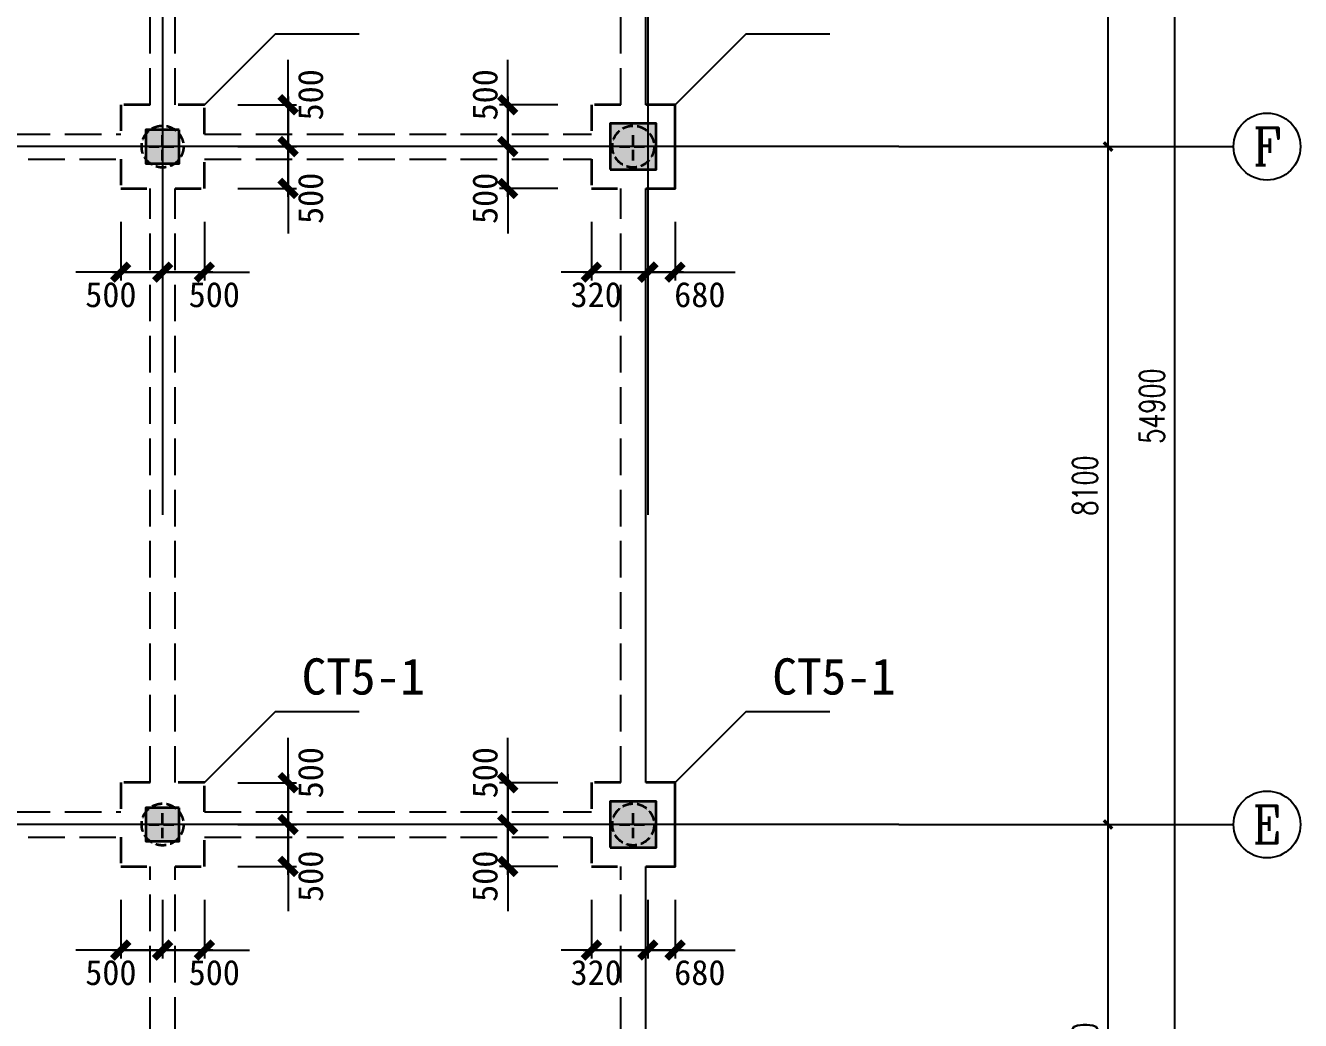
# Model space of a CAD drawing. Header units: millimetres. Extents: x -8252 to 341964, y -299084 to 206355.
# Drawn here: x 211995 to 227233, y 21424 to 33313 of the extents above; entities that cross this region are included whole.
import ezdxf
from ezdxf.enums import TextEntityAlignment as Align

# ---------------------------------------------------------------- set-up
doc = ezdxf.new("R2010")
doc.units = ezdxf.units.MM
doc.header["$LTSCALE"] = 500
doc.header["$PDMODE"] = 2
doc.header["$PDSIZE"] = 200
doc.linetypes.add('DASH', pattern=[0.35, 0.25, -0.1])
doc.linetypes.add('DASHDOT', pattern=[25.4, 12.7, -6.35, 0, -6.35])
for name, color, linetype in [('AXIS', 3, 'Continuous'), ('AXIS_TEXT', 7, 'Continuous'), ('dim____', 70, 'Continuous'), ('DOTE', 20, 'DASHDOT'), ('txt', 7, 'Continuous')]:
    doc.layers.add(name, color=color, linetype=linetype)
for name, color, linetype, lineweight in [('kz', 50, 'Continuous', 25), ('s117', 4, 'Continuous', 25), ('s121', 2, 'Continuous', 35), ('zkz', 200, 'Continuous', 35)]:
    doc.layers.add(name, color=color, linetype=linetype, lineweight=lineweight)
doc.styles.add('_TCH_AXIS', font='COMPLEX', dxfattribs={"bigfont": 'GBCBIG'})
doc.styles.add('_TCH_DIM_T3', font='SIMPLEX', dxfattribs={"width": 0.705882, "bigfont": 'GBCBIG'})
doc.styles.add('COMPLEX', font='COMPLEX')
doc.styles.add('宋体', font='')
doc.styles.get('宋体').set_extended_font_data('宋体')
doc.dimstyles.new('_TCH_ARCH&&100', dxfattribs={"dimtxt": 297.5, "dimasz": 100, "dimexe": 250, "dimexo": 300, "dimgap": 126.25, "dimtad": 1, "dimdec": 0, "dimzin": 0, "dimdsep": 46, "dimtxsty": '_TCH_DIM_T3', "dimblk": 'ARCHTICK', "dimcen": 0.09, "dimclrt": 7, "dimazin": 2, "dimtfac": 1, "dimtdec": 0, "dimtix": 1, "dimtmove": 2, "dimatfit": 3, "dimfxl": 100, "dimtolj": 1, "dimtzin": 0, "dimarcsym": 0})
doc.dimstyles.new('ISO-25', dxfattribs={"dimtxt": 2.5, "dimasz": 2.5, "dimexe": 1.25, "dimexo": 0.625, "dimtad": 1, "dimtxsty": 'Standard', "dimcen": 2.5, "dimadec": 0, "dimazin": 0, "dimtfac": 1, "dimtmove": 0, "dimatfit": 3, "dimfxl": 1, "dimarcsym": 0})

# ---------------------------------------------------------------- blocks, each defined once
blk = doc.blocks.new('_ArchTick')
at = {"color": 0, "linetype": 'ByBlock', "const_width": 0.4}
blk.add_lwpolyline([(-0.5, -0.5), (0.5, 0.5)], dxfattribs=at)
blk = doc.blocks.new('*D56')
at = {"layer": 'Defpoints', "color": 0, "transparency": 16777216}
for p in [(218758, 32366), (217758, 31866), (218758, 31866)]:
    blk.add_point(p, dxfattribs=at)
at = {"layer": 'dim____', "color": 0, "lineweight": -2, "transparency": 16777216}
for p, q in [((217758, 32466), (217758, 31866)), ((218358, 32366), (217658, 32366)), ((218358, 31866), (217658, 31866)), ((217758, 31866), (217758, 30830))]:
    blk.add_line(p, q, dxfattribs=at)
at = {"layer": 'dim____', "color": 0, "lineweight": -2, "transparency": 16777216, "xscale": 200, "yscale": 200, "zscale": 200}
for p, rotation in [((217758, 32366), 90), ((217758, 31866), 270)]:
    blk.add_blockref('_ArchTick', p, dxfattribs=dict(at, rotation=rotation))
at = {"layer": 'dim____', "color": 7, "transparency": 16777216, "insert": (217488, 31248), "char_height": 300, "attachment_point": 5, "rotation": 90, "style": '宋体'}
blk.add_mtext('500', dxfattribs=at)
blk = doc.blocks.new('*D57')
at = {"layer": 'Defpoints', "color": 0, "transparency": 16777216}
for p in [(217758, 31866), (218758, 31866), (218758, 31366)]:
    blk.add_point(p, dxfattribs=at)
at = {"layer": 'dim____', "color": 0, "lineweight": -2, "transparency": 16777216}
for p, q in [((217758, 31866), (217758, 32903)), ((218358, 31866), (217658, 31866)), ((217758, 31266), (217758, 31866)), ((218358, 31366), (217658, 31366))]:
    blk.add_line(p, q, dxfattribs=at)
at = {"layer": 'dim____', "color": 0, "lineweight": -2, "transparency": 16777216, "xscale": 200, "yscale": 200, "zscale": 200}
for p, rotation in [((217758, 31866), 90), ((217758, 31366), 270)]:
    blk.add_blockref('_ArchTick', p, dxfattribs=dict(at, rotation=rotation))
at = {"layer": 'dim____', "color": 7, "transparency": 16777216, "insert": (217488, 32485), "char_height": 300, "attachment_point": 5, "rotation": 90, "style": '宋体'}
blk.add_mtext('500', dxfattribs=at)
blk = doc.blocks.new('*D58')
at = {"layer": 'Defpoints', "color": 0, "transparency": 16777216}
for p in [(218758, 31366), (219433, 31366), (219433, 30366)]:
    blk.add_point(p, dxfattribs=at)
at = {"layer": 'dim____', "color": 0, "lineweight": -2, "transparency": 16777216}
for p, q in [((218758, 30966), (218758, 30266)), ((219433, 30966), (219433, 30266)), ((218658, 30366), (219433, 30366)), ((219433, 30366), (220475, 30366))]:
    blk.add_line(p, q, dxfattribs=at)
at = {"layer": 'dim____', "color": 0, "lineweight": -2, "transparency": 16777216, "xscale": 200, "yscale": 200, "zscale": 200, "rotation": 180}
blk.add_blockref('_ArchTick', (218758, 30366), dxfattribs=at)
at = {"layer": 'dim____', "color": 0, "lineweight": -2, "transparency": 16777216, "xscale": 200, "yscale": 200, "zscale": 200}
blk.add_blockref('_ArchTick', (219433, 30366), dxfattribs=at)
at = {"layer": 'dim____', "color": 7, "transparency": 16777216, "insert": (220054, 30096), "char_height": 300, "attachment_point": 5, "style": '宋体'}
blk.add_mtext('680', dxfattribs=at)
blk = doc.blocks.new('*D59')
at = {"layer": 'Defpoints', "color": 0, "transparency": 16777216}
for p in [(219433, 31366), (219758, 31366), (219433, 30366)]:
    blk.add_point(p, dxfattribs=at)
at = {"layer": 'dim____', "color": 0, "lineweight": -2, "transparency": 16777216}
for p, q in [((219433, 30966), (219433, 30266)), ((219758, 30966), (219758, 30266)), ((219433, 30366), (218396, 30366)), ((219858, 30366), (219433, 30366))]:
    blk.add_line(p, q, dxfattribs=at)
at = {"layer": 'dim____', "color": 0, "lineweight": -2, "transparency": 16777216, "xscale": 200, "yscale": 200, "zscale": 200, "rotation": 180}
blk.add_blockref('_ArchTick', (219433, 30366), dxfattribs=at)
at = {"layer": 'dim____', "color": 0, "lineweight": -2, "transparency": 16777216, "xscale": 200, "yscale": 200, "zscale": 200}
blk.add_blockref('_ArchTick', (219758, 30366), dxfattribs=at)
at = {"layer": 'dim____', "color": 7, "transparency": 16777216, "insert": (218815, 30096), "char_height": 300, "attachment_point": 5, "style": '宋体'}
blk.add_mtext('320', dxfattribs=at)
blk = doc.blocks.new('*D246')
at = {"layer": 'Defpoints', "color": 0, "transparency": 16777216}
for p in [(218758, 24266), (217758, 23766), (218758, 23766)]:
    blk.add_point(p, dxfattribs=at)
at = {"layer": 'dim____', "color": 0, "lineweight": -2, "transparency": 16777216}
for p, q in [((218358, 24266), (217658, 24266)), ((217758, 24366), (217758, 23766)), ((218358, 23766), (217658, 23766)), ((217758, 23766), (217758, 22730))]:
    blk.add_line(p, q, dxfattribs=at)
at = {"layer": 'dim____', "color": 0, "lineweight": -2, "transparency": 16777216, "xscale": 200, "yscale": 200, "zscale": 200}
for p, rotation in [((217758, 24266), 90), ((217758, 23766), 270)]:
    blk.add_blockref('_ArchTick', p, dxfattribs=dict(at, rotation=rotation))
at = {"layer": 'dim____', "color": 7, "transparency": 16777216, "insert": (217488, 23148), "char_height": 300, "attachment_point": 5, "rotation": 90, "style": '宋体'}
blk.add_mtext('500', dxfattribs=at)
blk = doc.blocks.new('*D247')
at = {"layer": 'Defpoints', "color": 0, "transparency": 16777216}
for p in [(217758, 23766), (218758, 23766), (218758, 23266)]:
    blk.add_point(p, dxfattribs=at)
at = {"layer": 'dim____', "color": 0, "lineweight": -2, "transparency": 16777216}
for p, q in [((217758, 23766), (217758, 24803)), ((218358, 23766), (217658, 23766)), ((217758, 23166), (217758, 23766)), ((218358, 23266), (217658, 23266))]:
    blk.add_line(p, q, dxfattribs=at)
at = {"layer": 'dim____', "color": 0, "lineweight": -2, "transparency": 16777216, "xscale": 200, "yscale": 200, "zscale": 200}
for p, rotation in [((217758, 23766), 90), ((217758, 23266), 270)]:
    blk.add_blockref('_ArchTick', p, dxfattribs=dict(at, rotation=rotation))
at = {"layer": 'dim____', "color": 7, "transparency": 16777216, "insert": (217488, 24385), "char_height": 300, "attachment_point": 5, "rotation": 90, "style": '宋体'}
blk.add_mtext('500', dxfattribs=at)
blk = doc.blocks.new('*D248')
at = {"layer": 'Defpoints', "color": 0, "transparency": 16777216}
for p in [(218758, 23266), (219433, 23266), (219433, 22266)]:
    blk.add_point(p, dxfattribs=at)
at = {"layer": 'dim____', "color": 0, "lineweight": -2, "transparency": 16777216}
for p, q in [((218758, 22866), (218758, 22166)), ((219433, 22866), (219433, 22166)), ((218658, 22266), (219433, 22266)), ((219433, 22266), (220475, 22266))]:
    blk.add_line(p, q, dxfattribs=at)
at = {"layer": 'dim____', "color": 0, "lineweight": -2, "transparency": 16777216, "xscale": 200, "yscale": 200, "zscale": 200, "rotation": 180}
blk.add_blockref('_ArchTick', (218758, 22266), dxfattribs=at)
at = {"layer": 'dim____', "color": 0, "lineweight": -2, "transparency": 16777216, "xscale": 200, "yscale": 200, "zscale": 200}
blk.add_blockref('_ArchTick', (219433, 22266), dxfattribs=at)
at = {"layer": 'dim____', "color": 7, "transparency": 16777216, "insert": (220054, 21996), "char_height": 300, "attachment_point": 5, "style": '宋体'}
blk.add_mtext('680', dxfattribs=at)
blk = doc.blocks.new('*D249')
at = {"layer": 'Defpoints', "color": 0, "transparency": 16777216}
for p in [(219433, 23266), (219758, 23266), (219433, 22266)]:
    blk.add_point(p, dxfattribs=at)
at = {"layer": 'dim____', "color": 0, "lineweight": -2, "transparency": 16777216}
for p, q in [((219433, 22866), (219433, 22166)), ((219758, 22866), (219758, 22166)), ((219433, 22266), (218396, 22266)), ((219858, 22266), (219433, 22266))]:
    blk.add_line(p, q, dxfattribs=at)
at = {"layer": 'dim____', "color": 0, "lineweight": -2, "transparency": 16777216, "xscale": 200, "yscale": 200, "zscale": 200, "rotation": 180}
blk.add_blockref('_ArchTick', (219433, 22266), dxfattribs=at)
at = {"layer": 'dim____', "color": 0, "lineweight": -2, "transparency": 16777216, "xscale": 200, "yscale": 200, "zscale": 200}
blk.add_blockref('_ArchTick', (219758, 22266), dxfattribs=at)
at = {"layer": 'dim____', "color": 7, "transparency": 16777216, "insert": (218815, 21996), "char_height": 300, "attachment_point": 5, "style": '宋体'}
blk.add_mtext('320', dxfattribs=at)
blk = doc.blocks.new('*D266')
at = {"layer": 'Defpoints', "color": 0, "transparency": 16777216}
for p in [(214133, 31866), (215133, 31866), (214133, 31366)]:
    blk.add_point(p, dxfattribs=at)
at = {"layer": 'dim____', "color": 0, "lineweight": -2, "transparency": 16777216}
for p, q in [((215133, 31866), (215133, 32903)), ((214533, 31866), (215233, 31866)), ((215133, 31266), (215133, 31866)), ((214533, 31366), (215233, 31366))]:
    blk.add_line(p, q, dxfattribs=at)
at = {"layer": 'dim____', "color": 0, "lineweight": -2, "transparency": 16777216, "xscale": 200, "yscale": 200, "zscale": 200}
for p, rotation in [((215133, 31866), 90), ((215133, 31366), 270)]:
    blk.add_blockref('_ArchTick', p, dxfattribs=dict(at, rotation=rotation))
at = {"layer": 'dim____', "color": 7, "transparency": 16777216, "insert": (215403, 32485), "char_height": 300, "attachment_point": 5, "rotation": 90, "style": '宋体'}
blk.add_mtext('500', dxfattribs=at)
blk = doc.blocks.new('*D267')
at = {"layer": 'Defpoints', "color": 0, "transparency": 16777216}
for p in [(214133, 32366), (214133, 31866), (215133, 31866)]:
    blk.add_point(p, dxfattribs=at)
at = {"layer": 'dim____', "color": 0, "lineweight": -2, "transparency": 16777216}
for p, q in [((215133, 32466), (215133, 31866)), ((214533, 32366), (215233, 32366)), ((214533, 31866), (215233, 31866)), ((215133, 31866), (215133, 30830))]:
    blk.add_line(p, q, dxfattribs=at)
at = {"layer": 'dim____', "color": 0, "lineweight": -2, "transparency": 16777216, "xscale": 200, "yscale": 200, "zscale": 200}
for p, rotation in [((215133, 32366), 90), ((215133, 31866), 270)]:
    blk.add_blockref('_ArchTick', p, dxfattribs=dict(at, rotation=rotation))
at = {"layer": 'dim____', "color": 7, "transparency": 16777216, "insert": (215403, 31248), "char_height": 300, "attachment_point": 5, "rotation": 90, "style": '宋体'}
blk.add_mtext('500', dxfattribs=at)
blk = doc.blocks.new('*D268')
at = {"layer": 'Defpoints', "color": 0, "transparency": 16777216}
for p in [(213133, 31366), (213633, 31366), (213633, 30366)]:
    blk.add_point(p, dxfattribs=at)
at = {"layer": 'dim____', "color": 0, "lineweight": -2, "transparency": 16777216}
for p, q in [((213133, 30966), (213133, 30266)), ((213633, 30966), (213633, 30266)), ((213033, 30366), (213633, 30366)), ((213633, 30366), (214670, 30366))]:
    blk.add_line(p, q, dxfattribs=at)
at = {"layer": 'dim____', "color": 0, "lineweight": -2, "transparency": 16777216, "xscale": 200, "yscale": 200, "zscale": 200, "rotation": 180}
blk.add_blockref('_ArchTick', (213133, 30366), dxfattribs=at)
at = {"layer": 'dim____', "color": 0, "lineweight": -2, "transparency": 16777216, "xscale": 200, "yscale": 200, "zscale": 200}
blk.add_blockref('_ArchTick', (213633, 30366), dxfattribs=at)
at = {"layer": 'dim____', "color": 7, "transparency": 16777216, "insert": (214251, 30096), "char_height": 300, "attachment_point": 5, "style": '宋体'}
blk.add_mtext('500', dxfattribs=at)
blk = doc.blocks.new('*D269')
at = {"layer": 'Defpoints', "color": 0, "transparency": 16777216}
for p in [(213633, 31366), (214133, 31366), (213633, 30366)]:
    blk.add_point(p, dxfattribs=at)
at = {"layer": 'dim____', "color": 0, "lineweight": -2, "transparency": 16777216}
for p, q in [((213633, 30966), (213633, 30266)), ((214133, 30966), (214133, 30266)), ((213633, 30366), (212596, 30366)), ((214233, 30366), (213633, 30366))]:
    blk.add_line(p, q, dxfattribs=at)
at = {"layer": 'dim____', "color": 0, "lineweight": -2, "transparency": 16777216, "xscale": 200, "yscale": 200, "zscale": 200, "rotation": 180}
blk.add_blockref('_ArchTick', (213633, 30366), dxfattribs=at)
at = {"layer": 'dim____', "color": 0, "lineweight": -2, "transparency": 16777216, "xscale": 200, "yscale": 200, "zscale": 200}
blk.add_blockref('_ArchTick', (214133, 30366), dxfattribs=at)
at = {"layer": 'dim____', "color": 7, "transparency": 16777216, "insert": (213015, 30096), "char_height": 300, "attachment_point": 5, "style": '宋体'}
blk.add_mtext('500', dxfattribs=at)
blk = doc.blocks.new('*D270')
at = {"layer": 'Defpoints', "color": 0, "transparency": 16777216}
for p in [(214133, 23766), (215133, 23766), (214133, 23266)]:
    blk.add_point(p, dxfattribs=at)
at = {"layer": 'dim____', "color": 0, "lineweight": -2, "transparency": 16777216}
for p, q in [((215133, 23766), (215133, 24803)), ((214533, 23766), (215233, 23766)), ((215133, 23166), (215133, 23766)), ((214533, 23266), (215233, 23266))]:
    blk.add_line(p, q, dxfattribs=at)
at = {"layer": 'dim____', "color": 0, "lineweight": -2, "transparency": 16777216, "xscale": 200, "yscale": 200, "zscale": 200}
for p, rotation in [((215133, 23766), 90), ((215133, 23266), 270)]:
    blk.add_blockref('_ArchTick', p, dxfattribs=dict(at, rotation=rotation))
at = {"layer": 'dim____', "color": 7, "transparency": 16777216, "insert": (215403, 24385), "char_height": 300, "attachment_point": 5, "rotation": 90, "style": '宋体'}
blk.add_mtext('500', dxfattribs=at)
blk = doc.blocks.new('*D271')
at = {"layer": 'Defpoints', "color": 0, "transparency": 16777216}
for p in [(214133, 24266), (214133, 23766), (215133, 23766)]:
    blk.add_point(p, dxfattribs=at)
at = {"layer": 'dim____', "color": 0, "lineweight": -2, "transparency": 16777216}
for p, q in [((214533, 24266), (215233, 24266)), ((215133, 24366), (215133, 23766)), ((214533, 23766), (215233, 23766)), ((215133, 23766), (215133, 22730))]:
    blk.add_line(p, q, dxfattribs=at)
at = {"layer": 'dim____', "color": 0, "lineweight": -2, "transparency": 16777216, "xscale": 200, "yscale": 200, "zscale": 200}
for p, rotation in [((215133, 24266), 90), ((215133, 23766), 270)]:
    blk.add_blockref('_ArchTick', p, dxfattribs=dict(at, rotation=rotation))
at = {"layer": 'dim____', "color": 7, "transparency": 16777216, "insert": (215403, 23148), "char_height": 300, "attachment_point": 5, "rotation": 90, "style": '宋体'}
blk.add_mtext('500', dxfattribs=at)
blk = doc.blocks.new('*D272')
at = {"layer": 'Defpoints', "color": 0, "transparency": 16777216}
for p in [(213133, 23266), (213633, 23266), (213633, 22266)]:
    blk.add_point(p, dxfattribs=at)
at = {"layer": 'dim____', "color": 0, "lineweight": -2, "transparency": 16777216}
for p, q in [((213133, 22866), (213133, 22166)), ((213633, 22866), (213633, 22166)), ((213033, 22266), (213633, 22266)), ((213633, 22266), (214670, 22266))]:
    blk.add_line(p, q, dxfattribs=at)
at = {"layer": 'dim____', "color": 0, "lineweight": -2, "transparency": 16777216, "xscale": 200, "yscale": 200, "zscale": 200, "rotation": 180}
blk.add_blockref('_ArchTick', (213133, 22266), dxfattribs=at)
at = {"layer": 'dim____', "color": 0, "lineweight": -2, "transparency": 16777216, "xscale": 200, "yscale": 200, "zscale": 200}
blk.add_blockref('_ArchTick', (213633, 22266), dxfattribs=at)
at = {"layer": 'dim____', "color": 7, "transparency": 16777216, "insert": (214251, 21996), "char_height": 300, "attachment_point": 5, "style": '宋体'}
blk.add_mtext('500', dxfattribs=at)
blk = doc.blocks.new('*D273')
at = {"layer": 'Defpoints', "color": 0, "transparency": 16777216}
for p in [(213633, 23266), (214133, 23266), (213633, 22266)]:
    blk.add_point(p, dxfattribs=at)
at = {"layer": 'dim____', "color": 0, "lineweight": -2, "transparency": 16777216}
for p, q in [((213633, 22866), (213633, 22166)), ((214133, 22866), (214133, 22166)), ((213633, 22266), (212596, 22266)), ((214233, 22266), (213633, 22266))]:
    blk.add_line(p, q, dxfattribs=at)
at = {"layer": 'dim____', "color": 0, "lineweight": -2, "transparency": 16777216, "xscale": 200, "yscale": 200, "zscale": 200, "rotation": 180}
blk.add_blockref('_ArchTick', (213633, 22266), dxfattribs=at)
at = {"layer": 'dim____', "color": 0, "lineweight": -2, "transparency": 16777216, "xscale": 200, "yscale": 200, "zscale": 200}
blk.add_blockref('_ArchTick', (214133, 22266), dxfattribs=at)
at = {"layer": 'dim____', "color": 7, "transparency": 16777216, "insert": (213015, 21996), "char_height": 300, "attachment_point": 5, "style": '宋体'}
blk.add_mtext('500', dxfattribs=at)
blk = doc.blocks.new('_AXISO')
blk.add_circle((0, 0), 0.5)
at = {"layer": 'AXIS_TEXT', "style": 'COMPLEX', "width": 1.041667}
blk.add_attdef('A', text='', height=0.56, dxfattribs=at).set_placement((-0.25, -0.28), (0.25, -0.28), align=Align.FIT)
blk = doc.blocks.new('*D879')
at = {"layer": 'AXIS', "color": 0, "lineweight": -2, "transparency": 16777216}
for p, q in [((222733, 56216), (225983, 56216)), ((225733, 1316), (225733, 56216)), ((222733, 1316), (225983, 1316))]:
    blk.add_line(p, q, dxfattribs=at)
at = {"layer": 'Defpoints', "color": 0, "transparency": 16777216}
for p in [(222433, 56216), (225733, 56216), (222433, 1316)]:
    blk.add_point(p, dxfattribs=at)
at = {"layer": 'AXIS', "color": 0, "lineweight": -2, "transparency": 16777216, "xscale": 100, "yscale": 100, "zscale": 100}
for p, rotation in [((225733, 56216), 90), ((225733, 1316), 270)]:
    blk.add_blockref('_ArchTick', p, dxfattribs=dict(at, rotation=rotation))
at = {"layer": 'AXIS', "color": 7, "transparency": 16777216, "insert": (225458, 28766), "char_height": 297.5, "attachment_point": 5, "rotation": 90, "style": '_TCH_DIM_T3'}
blk.add_mtext('\\A1;54900', dxfattribs=at)
blk = doc.blocks.new('*D883')
at = {"layer": 'AXIS', "color": 0, "lineweight": -2, "transparency": 16777216}
for p, q in [((222733, 23766), (225183, 23766)), ((224933, 18316), (224933, 23766)), ((222733, 18316), (225183, 18316))]:
    blk.add_line(p, q, dxfattribs=at)
at = {"layer": 'Defpoints', "color": 0, "transparency": 16777216}
for p in [(222433, 23766), (224933, 23766), (222433, 18316)]:
    blk.add_point(p, dxfattribs=at)
at = {"layer": 'AXIS', "color": 0, "lineweight": -2, "transparency": 16777216, "xscale": 100, "yscale": 100, "zscale": 100}
for p, rotation in [((224933, 23766), 90), ((224933, 18316), 270)]:
    blk.add_blockref('_ArchTick', p, dxfattribs=dict(at, rotation=rotation))
at = {"layer": 'AXIS', "color": 7, "transparency": 16777216, "insert": (224658, 21041), "char_height": 297.5, "attachment_point": 5, "rotation": 90, "style": '_TCH_DIM_T3'}
blk.add_mtext('\\A1;5450', dxfattribs=at)
blk = doc.blocks.new('*D884')
at = {"layer": 'AXIS', "color": 0, "lineweight": -2, "transparency": 16777216}
for p, q in [((222733, 31866), (225183, 31866)), ((224933, 23766), (224933, 31866)), ((222733, 23766), (225183, 23766))]:
    blk.add_line(p, q, dxfattribs=at)
at = {"layer": 'Defpoints', "color": 0, "transparency": 16777216}
for p in [(222433, 31866), (224933, 31866), (222433, 23766)]:
    blk.add_point(p, dxfattribs=at)
at = {"layer": 'AXIS', "color": 0, "lineweight": -2, "transparency": 16777216, "xscale": 100, "yscale": 100, "zscale": 100}
for p, rotation in [((224933, 31866), 90), ((224933, 23766), 270)]:
    blk.add_blockref('_ArchTick', p, dxfattribs=dict(at, rotation=rotation))
at = {"layer": 'AXIS', "color": 7, "transparency": 16777216, "insert": (224658, 27816), "char_height": 297.5, "attachment_point": 5, "rotation": 90, "style": '_TCH_DIM_T3'}
blk.add_mtext('\\A1;8100', dxfattribs=at)
blk = doc.blocks.new('*D885')
at = {"layer": 'AXIS', "color": 0, "lineweight": -2, "transparency": 16777216}
for p, q in [((222733, 37216), (225183, 37216)), ((224933, 31866), (224933, 37216)), ((222733, 31866), (225183, 31866))]:
    blk.add_line(p, q, dxfattribs=at)
at = {"layer": 'Defpoints', "color": 0, "transparency": 16777216}
for p in [(222433, 37216), (224933, 37216), (222433, 31866)]:
    blk.add_point(p, dxfattribs=at)
at = {"layer": 'AXIS', "color": 0, "lineweight": -2, "transparency": 16777216, "xscale": 100, "yscale": 100, "zscale": 100}
for p, rotation in [((224933, 37216), 90), ((224933, 31866), 270)]:
    blk.add_blockref('_ArchTick', p, dxfattribs=dict(at, rotation=rotation))
at = {"layer": 'AXIS', "color": 7, "transparency": 16777216, "insert": (224658, 34541), "char_height": 297.5, "attachment_point": 5, "rotation": 90, "style": '_TCH_DIM_T3'}
blk.add_mtext('\\A1;5350', dxfattribs=at)

msp = doc.modelspace()

# ---------------------------------------------------------------- hatches: boundary and pattern name
at = {"layer": 'kz'}
h = msp.add_hatch(color=52, dxfattribs=at)
h.dxf.hatch_style = 1
h.paths.add_polyline_path([(213833.088, 32066.423), (213433.088, 32066.423), (213433.088, 31666.423), (213833.088, 31666.423)])
h = msp.add_hatch(color=52, dxfattribs=at)
h.dxf.hatch_style = 1
h.paths.add_polyline_path([(218983.088, 31591.423), (219533.088, 31591.423), (219533.088, 32141.423), (218983.088, 32141.423)])
h = msp.add_hatch(color=52, dxfattribs=at)
h.dxf.hatch_style = 1
h.paths.add_polyline_path([(213833.088, 23966.423), (213433.088, 23966.423), (213433.088, 23566.423), (213833.088, 23566.423)])
h = msp.add_hatch(color=52, dxfattribs=at)
h.dxf.hatch_style = 1
h.paths.add_polyline_path([(218983.088, 23491.423), (219533.088, 23491.423), (219533.088, 24041.423), (218983.088, 24041.423)])

# ---------------------------------------------------------------- linework, layer by layer
at = {"layer": 'AXIS'}
for p, q in [((222433.088, 31866.423), (226433.088, 31866.423)), ((222433.088, 23766.423), (226433.088, 23766.423))]:
    msp.add_line(p, q, dxfattribs=at)
at = {"layer": 'DOTE', "ltscale": 5}
for p, q in [((213633.088, 59216.423), (213633.088, -2133.577)), ((219433.088, 59216.423), (219433.088, -2133.577)), ((222433.088, 31866.423), (143483.088, 31866.423)), ((222433.088, 23766.423), (143483.088, 23766.423))]:
    msp.add_line(p, q, dxfattribs=at)
at = {"layer": 'kz', "lineweight": 35}
for points in [[(213833.088, 32066.423), (213433.088, 32066.423), (213433.088, 31666.423), (213833.088, 31666.423)], [(218983.088, 31591.423), (219533.088, 31591.423), (219533.088, 32141.423), (218983.088, 32141.423)], [(213833.088, 23966.423), (213433.088, 23966.423), (213433.088, 23566.423), (213833.088, 23566.423)], [(218983.088, 23491.423), (219533.088, 23491.423), (219533.088, 24041.423), (218983.088, 24041.423)]]:
    msp.add_lwpolyline(points, close=True, dxfattribs=at)
at = {"layer": 's117', "linetype": 'DASH', "ltscale": 3.5}
for p, q in [((213483.088, 32366.423), (213483.088, 36716.423)), ((213783.088, 32366.423), (213783.088, 36716.423)), ((219108.088, 32366.423), (219108.088, 36716.423)), ((208790.504, 32016.423), (213133.088, 32016.423)), ((214133.088, 32016.423), (218758.088, 32016.423)), ((208963.709, 31716.423), (213133.088, 31716.423)), ((214133.088, 31716.423), (218758.088, 31716.423)), ((213483.088, 24266.423), (213483.088, 31366.423)), ((213783.088, 24266.423), (213783.088, 31366.423)), ((219108.088, 24266.423), (219108.088, 31366.423)), ((208790.504, 23916.423), (213133.088, 23916.423)), ((214133.088, 23916.423), (218758.088, 23916.423)), ((208963.709, 23616.423), (213133.088, 23616.423)), ((214133.088, 23616.423), (218758.088, 23616.423)), ((213483.088, 18816.423), (213483.088, 23266.423)), ((213783.088, 18816.423), (213783.088, 23266.423)), ((219108.088, 18816.423), (219108.088, 23266.423))]:
    msp.add_line(p, q, dxfattribs=at)
at = {"layer": 's117'}
for p, q in [((219408.088, 32366.423), (219408.088, 36716.423)), ((219408.088, 24266.423), (219408.088, 31366.423)), ((219408.088, 18816.423), (219408.088, 23266.423))]:
    msp.add_line(p, q, dxfattribs=at)
at = {"layer": 's121', "linetype": 'DASH', "ltscale": 2.5}
for points in [[(213483.088, 32366.423), (213133.088, 32366.423), (213133.088, 32016.423)], [(214133.088, 32016.423), (214133.088, 32366.423), (213783.088, 32366.423)], [(219108.088, 32366.423), (218758.088, 32366.423), (218758.088, 32016.423)], [(213133.088, 31716.423), (213133.088, 31366.423), (213483.088, 31366.423)], [(213783.088, 31366.423), (214133.088, 31366.423), (214133.088, 31716.423)], [(218758.088, 31716.423), (218758.088, 31366.423), (219108.088, 31366.423)], [(213483.088, 24266.423), (213133.088, 24266.423), (213133.088, 23916.423)], [(214133.088, 23916.423), (214133.088, 24266.423), (213783.088, 24266.423)], [(219108.088, 24266.423), (218758.088, 24266.423), (218758.088, 23916.423)], [(213133.088, 23616.423), (213133.088, 23266.423), (213483.088, 23266.423)], [(213783.088, 23266.423), (214133.088, 23266.423), (214133.088, 23616.423)], [(218758.088, 23616.423), (218758.088, 23266.423), (219108.088, 23266.423)]]:
    msp.add_lwpolyline(points, dxfattribs=at)
at = {"layer": 's121'}
for points in [[(219408.088, 31366.423), (219758.088, 31366.423), (219758.088, 32366.423), (219408.088, 32366.423)], [(219408.088, 23266.423), (219758.088, 23266.423), (219758.088, 24266.423), (219408.088, 24266.423)]]:
    msp.add_lwpolyline(points, dxfattribs=at)
at = {"layer": 'txt'}
for points in [[(214133.088, 32366.423), (214981.616, 33214.951), (215981.616, 33214.951)], [(219758.088, 32366.423), (220606.616, 33214.951), (221606.616, 33214.951)], [(214133.088, 24266.423), (214981.616, 25114.951), (215981.616, 25114.951)], [(219758.088, 24266.423), (220606.616, 25114.951), (221606.616, 25114.951)]]:
    msp.add_lwpolyline(points, dxfattribs=at)
at = {"layer": 'zkz', "linetype": 'DASH'}
for p, q in [((213633.088, 31701.423), (213633.088, 32031.423)), ((219258.088, 31701.423), (219258.088, 32031.423)), ((213468.088, 31866.423), (213798.088, 31866.423)), ((219093.088, 31866.423), (219423.088, 31866.423)), ((213633.088, 23601.423), (213633.088, 23931.423)), ((219258.088, 23601.423), (219258.088, 23931.423)), ((213468.088, 23766.423), (213798.088, 23766.423)), ((219093.088, 23766.423), (219423.088, 23766.423))]:
    msp.add_line(p, q, dxfattribs=at)
for centre in [(213633.088, 31866.423), (219258.088, 31866.423), (213633.088, 23766.423), (219258.088, 23766.423)]:
    msp.add_circle(centre, 250, dxfattribs=at)

# ---------------------------------------------------------------- block references
at = {"layer": 'AXIS'}
ref = msp.add_blockref('_AXISO', (226833.088, 31866.423), dxfattribs=dict(at, xscale=800, yscale=800, zscale=800))
ref.add_attrib('A', 'F', dxfattribs={"layer": 'AXIS_TEXT', "height": 445.442, "style": '_TCH_AXIS'}).set_placement((226663.396, 31643.702), (227002.78, 31643.702), align=Align.FIT)
ref = msp.add_blockref('_AXISO', (226833.088, 23766.423), dxfattribs=dict(at, xscale=800, yscale=800, zscale=800))
ref.add_attrib('A', 'E', dxfattribs={"layer": 'AXIS_TEXT', "height": 445.442, "style": '_TCH_AXIS'}).set_placement((226663.396, 23543.702), (227002.78, 23543.702), align=Align.FIT)

# ---------------------------------------------------------------- texts
at = {"layer": 'txt', "char_height": 433, "width": 1000, "attachment_point": 5}
for insert in [(216031.778, 25531.684), (221656.778, 25531.684)]:
    msp.add_mtext('CT5-1', dxfattribs=dict(at, insert=insert))

# ---------------------------------------------------------------- dimensions: what is measured, and where the dimension line sits
at = {"layer": 'AXIS'}
for p1, p2, distance, picture, middle in [((222433.088, 1316.423), (222433.088, 56216.423), -3300, '*D879', (225458.088, 28766.423)), ((222433.088, 31866.423), (222433.088, 37216.423), -2500, '*D885', (224658.088, 34541.423)), ((222433.088, 23766.423), (222433.088, 31866.423), -2500, '*D884', (224658.088, 27816.423)), ((222433.088, 18316.423), (222433.088, 23766.423), -2500, '*D883', (224658.088, 21041.423))]:
    dim = msp.add_aligned_dim(p1=p1, p2=p2, distance=distance, dimstyle='_TCH_ARCH&&100', dxfattribs=at)
    dim.commit()
    dim.dimension.update_dxf_attribs({"geometry": picture, "text_midpoint": middle})
at = {"layer": 'dim____'}
for p1, p2, distance, picture, middle in [((214133.088, 31366.423), (214133.088, 31866.423), -1000, '*D266', (215403.088, 32484.747)), ((218758.088, 31366.423), (218758.088, 31866.423), 1000, '*D57', (217488.088, 32484.747)), ((214133.088, 32366.423), (214133.088, 31866.423), 1000, '*D267', (215403.088, 31248.099)), ((218758.088, 32366.423), (218758.088, 31866.423), -1000, '*D56', (217488.088, 31248.099)), ((214133.088, 31366.423), (213633.088, 31366.423), 1000, '*D269', (213014.764, 30096.423)), ((213133.088, 31366.423), (213633.088, 31366.423), -1000, '*D268', (214251.412, 30096.423)), ((219758.088, 31366.423), (219433.088, 31366.423), 1000, '*D59', (218814.764, 30096.423)), ((218758.088, 31366.423), (219433.088, 31366.423), -1000, '*D58', (220053.926, 30096.423)), ((214133.088, 23266.423), (214133.088, 23766.423), -1000, '*D270', (215403.088, 24384.747)), ((218758.088, 23266.423), (218758.088, 23766.423), 1000, '*D247', (217488.088, 24384.747)), ((214133.088, 24266.423), (214133.088, 23766.423), 1000, '*D271', (215403.088, 23148.099)), ((218758.088, 24266.423), (218758.088, 23766.423), -1000, '*D246', (217488.088, 23148.099)), ((214133.088, 23266.423), (213633.088, 23266.423), 1000, '*D273', (213014.764, 21996.423)), ((213133.088, 23266.423), (213633.088, 23266.423), -1000, '*D272', (214251.412, 21996.423)), ((219758.088, 23266.423), (219433.088, 23266.423), 1000, '*D249', (218814.764, 21996.423)), ((218758.088, 23266.423), (219433.088, 23266.423), -1000, '*D248', (220053.926, 21996.423))]:
    dim = msp.add_aligned_dim(p1=p1, p2=p2, distance=distance, dimstyle='ISO-25', override={"dimtxt": 300, "dimasz": 200, "dimexe": 100, "dimexo": 400, "dimgap": 120, "dimtad": 2, "dimrnd": 10, "dimtxsty": '宋体', "dimblk1": 'ArchTick', "dimblk2": 'ArchTick', "dimsah": 1, "dimdle": 100, "dimclrt": 7}, dxfattribs=at)
    dim.commit()
    dim.dimension.update_dxf_attribs({"geometry": picture, "text_midpoint": middle})

doc.saveas('drawing.dxf')
